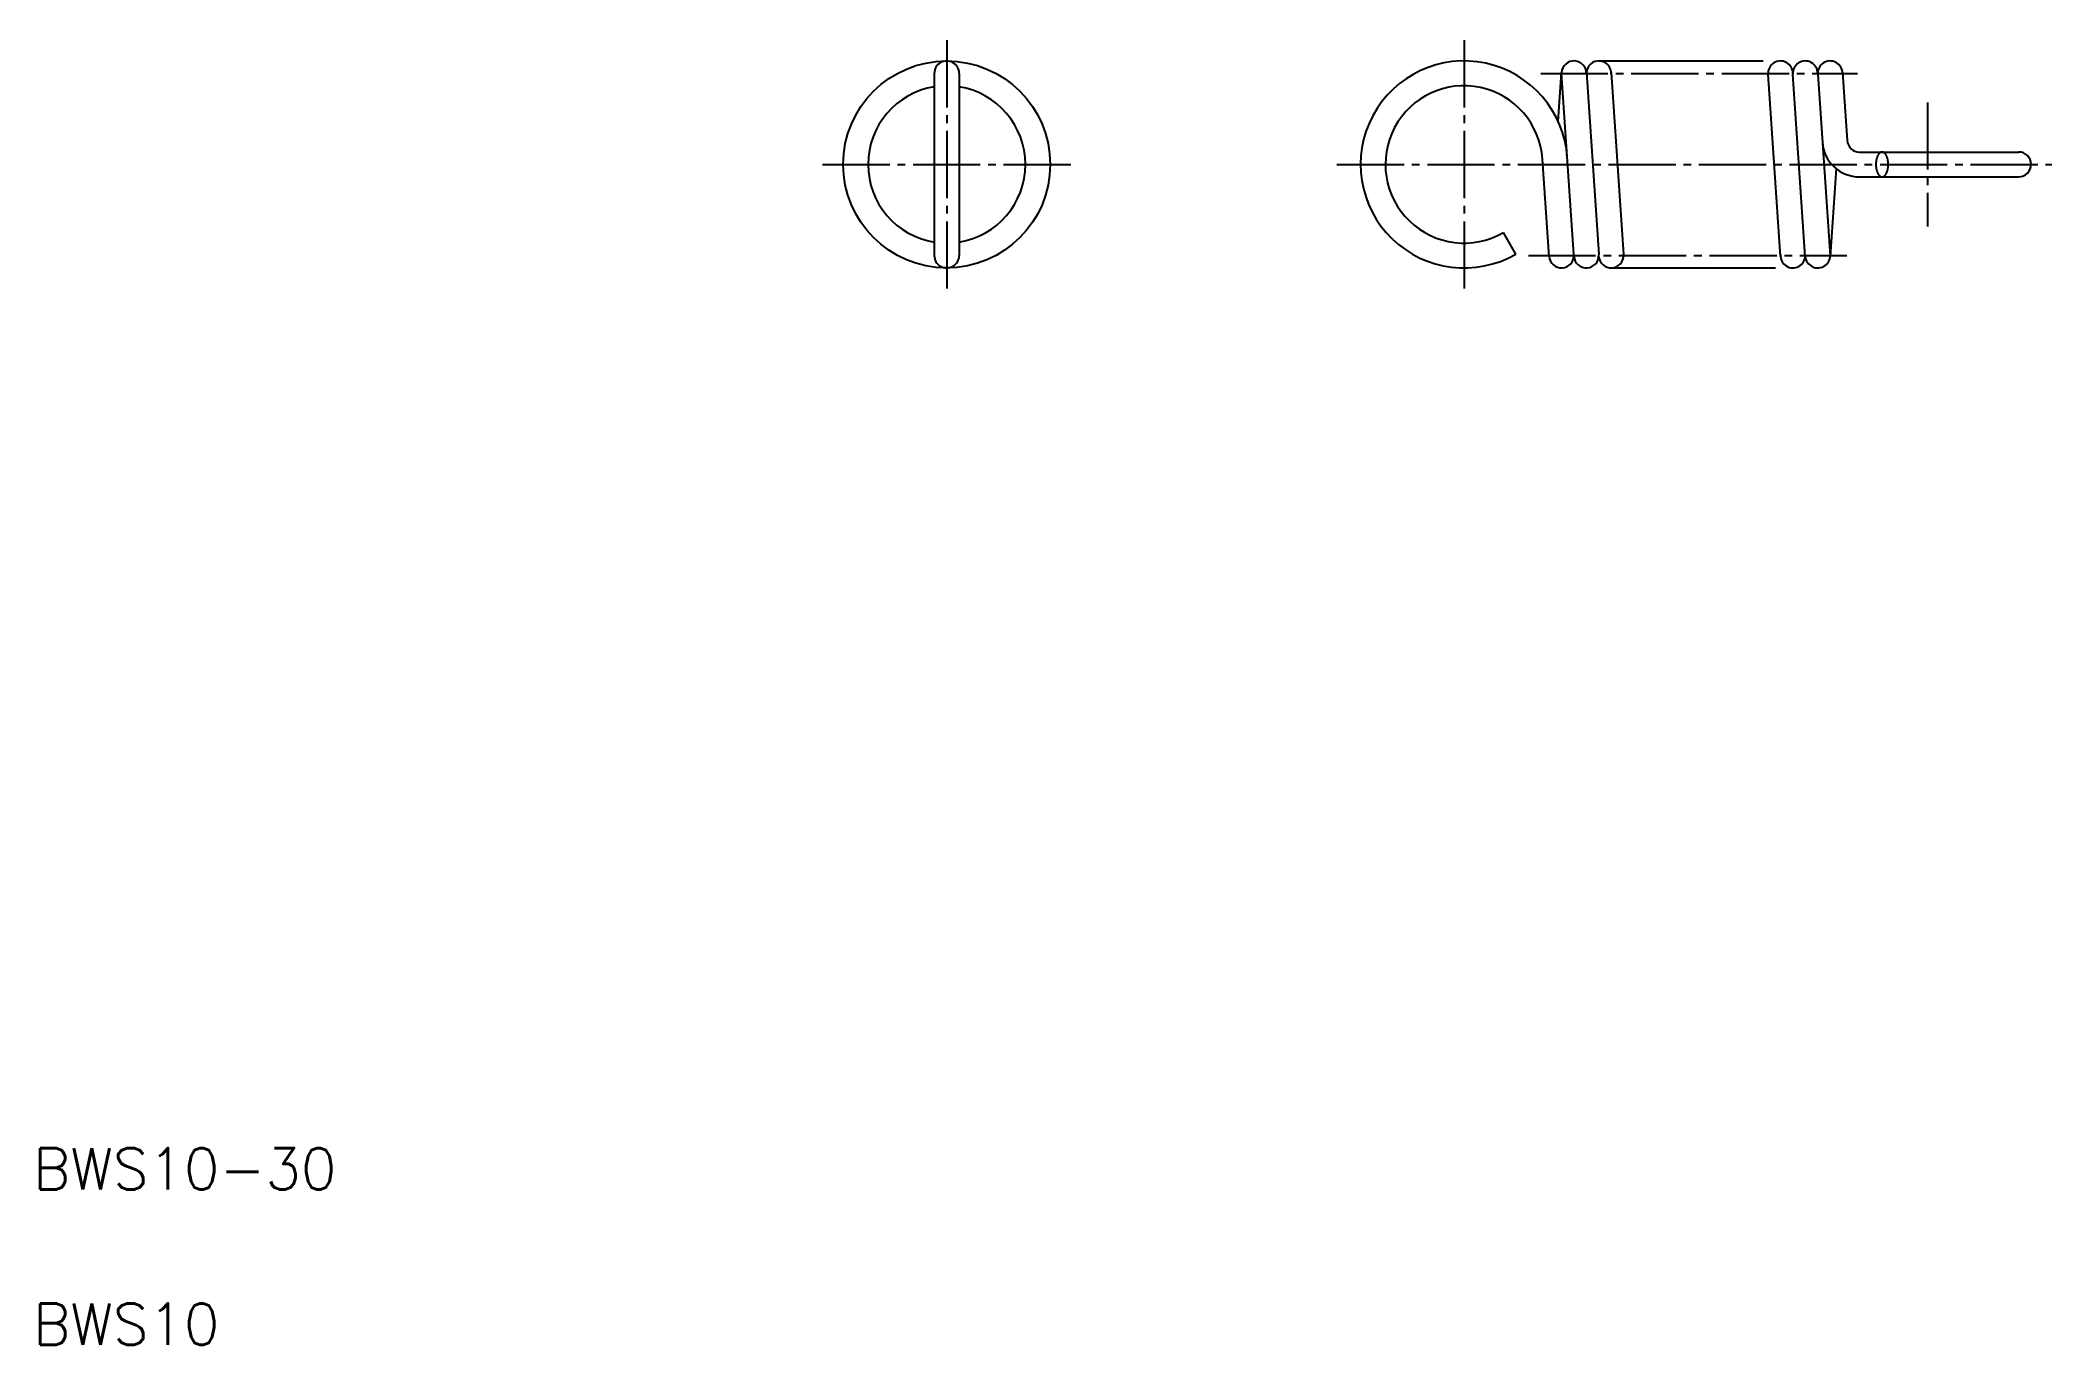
# Model space of a CAD drawing. Extents: x 5.3 to 102.5, y 5 to 68.
import ezdxf

# ---------------------------------------------------------------- set-up
doc = ezdxf.new("R2010")
doc.units = 0
doc.header["$LTSCALE"] = 0.25
for name, pattern in [('CENTER', [17.5, 13, -1.5, 1.5, -1.5]), ('DASHED', [3.5, 2, -1.5]), ('PHANTOM', [63.5, 31.75, -6.35, 6.35, -6.35, 6.35, -6.35])]:
    doc.linetypes.add(name, pattern=pattern)
doc.layers.get('0').update_dxf_attribs({"linetype": 'CONTINUOUS'})
doc.layers.add('CENTER', color=1, linetype='CENTER')
doc.styles.get("Standard").update_dxf_attribs({"font": 'txt', "bigfont": 'BIGFONT'})

msp = doc.modelspace()

# ---------------------------------------------------------------- linework, layer by layer
for p, q in [((48.546, 66.426), (48.546, 57.626)), ((49.746, 66.426), (49.746, 57.626)), ((78.696, 64.099), (78.858, 66.467)), ((79.455, 57.667), (78.857, 66.443)), ((80.055, 66.467), (80.655, 57.667)), ((81.255, 66.467), (81.855, 57.667)), ((89.437, 57.585), (88.837, 66.385)), ((90.637, 57.585), (90.037, 66.385)), ((91.237, 66.385), (91.836, 57.609)), ((92.435, 66.467), (92.658, 63.185)), ((78.258, 57.585), (77.937, 62.285)), ((93.257, 62.626), (100.946, 62.626)), ((92.124, 61.828), (91.835, 57.585)), ((93.257, 61.426), (100.946, 61.426)), ((76.646, 57.696), (76.046, 58.735)), ((83.451, 57.026), (83.451, 57.026)), ((85.646, 57.026), (85.646, 57.026))]:
    msp.add_line(p, q)
at = {"color": 3, "linetype": 'PHANTOM'}
for p, q in [((80.657, 67.026), (89.436, 67.026)), ((81.256, 57.026), (90.036, 57.026))]:
    msp.add_line(p, q, dxfattribs=at)
at = {"color": 3, "linetype": 'DASHED'}
msp.add_lwpolyline([(94.646, 62.026, 0.038929), (94.632, 62.207, 0.049254), (94.587, 62.384, 0.084357), (94.499, 62.542, 0.221692), (94.346, 62.626, 0.221581), (94.193, 62.542, 0.084075), (94.105, 62.384, 0.049039), (94.06, 62.209, 0.039355), (94.046, 62.026, 0.03893), (94.06, 61.846, 0.049254), (94.105, 61.669, 0.084356), (94.193, 61.511, 0.221691), (94.346, 61.426, 0.221582), (94.5, 61.511, 0.084075), (94.587, 61.668, 0.049039), (94.632, 61.844, 0.039355)], format="xyb", close=True, dxfattribs=at)
msp.add_circle((49.146, 62.026), 5)
for centre, radius, start, end in [((49.146, 66.426), 0.6, 0, 180.00001), ((74.146, 62.026), 5, 3.90049, 299.99999), ((79.456, 66.426), 0.6, 356.09951, 176.0995), ((80.656, 66.426), 0.6, 356.09951, 176.0995), ((89.436, 66.426), 0.6, 0, 183.90049), ((90.636, 66.426), 0.6, 0, 183.90049), ((91.836, 66.426), 0.6, 0, 183.90049), ((49.146, 62.026), 3.8, 99.08473, 260.91528), ((49.146, 62.026), 3.8, 279.08472, 80.91528), ((74.146, 62.026), 3.8, 3.90049, 299.99999), ((93.257, 63.226), 0.6, 183.9005, 270), ((93.257, 63.226), 1.8, 183.9005, 270), ((100.946, 62.026), 0.6, 270, 89.99999), ((49.146, 57.626), 0.6, 179.99999, 0.00001), ((78.856, 57.626), 0.6, 183.9005, 3.90049), ((80.056, 57.626), 0.6, 183.9005, 3.90049), ((81.256, 57.626), 0.6, 183.9005, 3.90049), ((90.036, 57.626), 0.6, 176.0995, 0.00001), ((91.236, 57.626), 0.6, 176.0995, 0.00001)]:
    msp.add_arc(centre, radius, start, end)
at = {"layer": 'CENTER', "color": 1, "linetype": 'CENTER'}
for p, q in [((49.146, 68.026), (49.146, 56.026)), ((74.146, 68.026), (74.146, 56.026)), ((77.849, 66.426), (93.163, 66.426)), ((96.546, 65.026), (96.546, 59.026)), ((43.146, 62.026), (55.146, 62.026)), ((67.998, 62.026), (102.546, 62.026)), ((77.254, 57.626), (92.646, 57.626))]:
    msp.add_line(p, q, dxfattribs=at)

# ---------------------------------------------------------------- texts
for s, p in [('BWS10-30', (5, 12.5)), ('BWS10', (5, 5))]:
    msp.add_text(s, height=2).set_placement(p)

doc.saveas('drawing.dxf')
